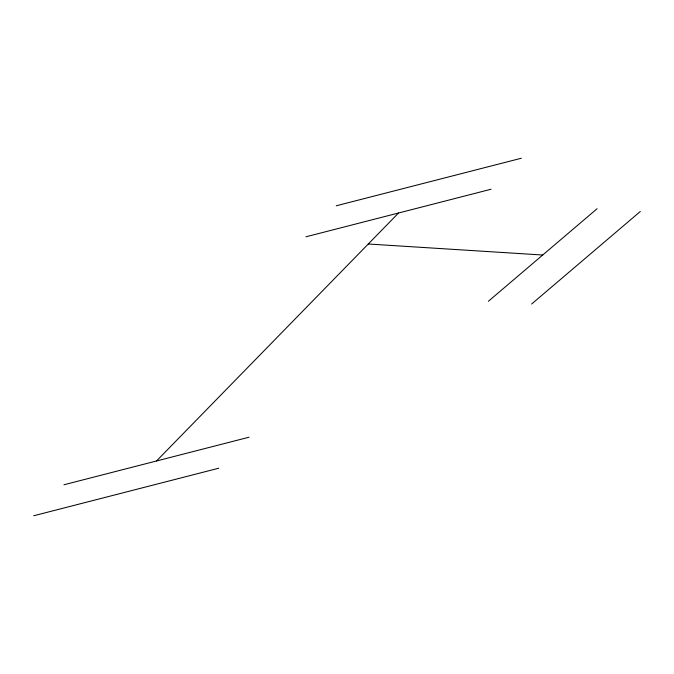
<?xml version="1.0" encoding="UTF-8"?>
<svg xmlns="http://www.w3.org/2000/svg" width="674" height="674" viewBox="0 0 674 674"><rect width="100%" height="100%" fill="white"/><g stroke="black" fill="none" stroke-linecap="round" stroke-linejoin="round"><path stroke-width="1.01" d="M156.494 460.991L398.528 213.009M488.38 301.278L597.054 208.763M531.634 304.016L640.3 211.493M336.25 205.789L521.322 158.238M305.996 236.785L491.068 189.234M63.954 484.766L249.026 437.215M33.7 515.762L218.772 468.211M368.274 244.005L542.713 255.025"/></g></svg>
